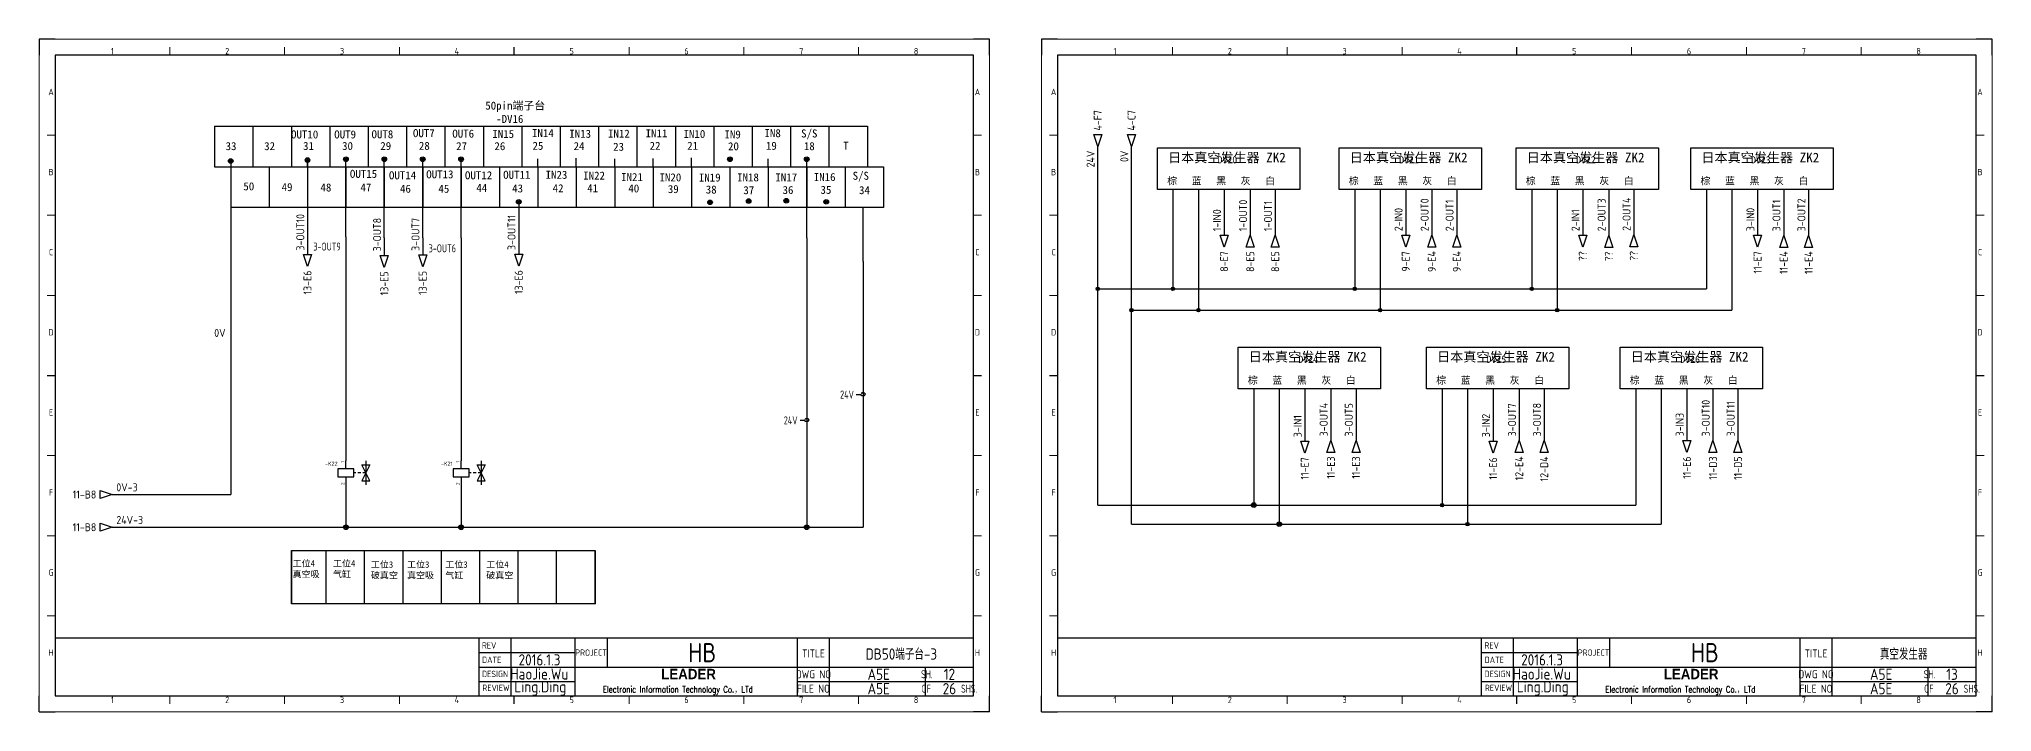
# Model space of a CAD drawing. Header units: millimetres. Extents: x -1699 to 15529, y -2130 to 61.
# Drawn here: x 5722 to 6943, y -2123 to -1703 of the extents above; entities that cross this region are included whole.
import ezdxf
from ezdxf.enums import TextEntityAlignment as Align

# ---------------------------------------------------------------- set-up
doc = ezdxf.new("R2010")
doc.units = ezdxf.units.MM
doc.header["$LTSCALE"] = 10
for name, color, linetype in [('AE_BOR', 1, 'Continuous'), ('SYMS', 7, 'Continuous'), ('TAGS', 51, 'Continuous'), ('TERMS', 123, 'Continuous'), ('WIRENO', 70, 'Continuous'), ('WIREREF', 61, 'Continuous'), ('WIREREF_DEST', 61, 'Continuous'), ('XREF', 7, 'Continuous'), ('YEL_14_THHN', 7, 'Continuous'), ('图框_标题栏属性', 1, 'Continuous'), ('图框_标题栏文字', 6, 'Continuous')]:
    doc.layers.add(name, color=color, linetype=linetype)
doc.styles.add('ACGBTS', font='ISOCP.SHX')
doc.styles.add('CCFS', font='', dxfattribs={"height": 0.7})
doc.styles.get("Standard").update_dxf_attribs({"font": 'simplex.shx', "width": 0.8, "height": 1.625, "bigfont": 'spec_bar.shx'})
doc.styles.add('sxj', font='', dxfattribs={"height": 5})
doc.styles.add('WD_IEC', font='ISOCP2.shx', dxfattribs={"height": 4, "bigfont": 'gbcbig.shx'})
doc.styles.add('工程字', font='gbenor.shx', dxfattribs={"bigfont": 'gbcbig.shx'})
doc.styles.get('CCFS').set_extended_font_data('SimSun')
doc.styles.get('sxj').set_extended_font_data('SimSun')

# ---------------------------------------------------------------- blocks, each defined once
blk = doc.blocks.new('Border')
for p, q in [((584, 410), (10, 410)), ((10, 410), (10, 10)), ((584, 10), (584, 410)), ((10, 10), (584, 10))]:
    blk.add_line(p, q)
at = {"layer": 'AE_BOR', "color": 1, "lineweight": 30}
for p, q in [((10, 420), (0, 420)), ((0, 420), (0, 410)), ((297, 410), (297, 415)), ((594, 420), (584, 420)), ((594, 410), (594, 420)), ((5, 210), (10, 210)), ((584, 210), (589, 210)), ((0, 0), (0, 10)), ((0, 0), (10, 0)), ((297, 5), (297, 10)), ((594, 0), (584, 0)), ((594, 0), (594, 10))]:
    blk.add_line(p, q, dxfattribs=at)
at = {"layer": 'AE_BOR', "color": 1, "lineweight": 15}
for p, q in [((0, 420), (594, 420)), ((0, 0), (0, 420)), ((81.75, 410), (81.75, 415)), ((153.5, 410), (153.5, 415)), ((225.25, 410), (225.25, 415)), ((368.75, 410), (368.75, 415)), ((440.5, 410), (440.5, 415)), ((512.25, 410), (512.25, 415)), ((594, 420), (594, 0)), ((10, 360), (5, 360)), ((589, 360), (584, 360)), ((10, 310), (5, 310)), ((589, 310), (584, 310)), ((10, 260), (5, 260)), ((589, 260), (584, 260)), ((10, 160), (5, 160)), ((589, 160), (584, 160)), ((10, 110), (5, 110)), ((589, 110), (584, 110)), ((10, 60), (5, 60)), ((589, 60), (584, 60)), ((594, 0), (0, 0)), ((81.75, 5), (81.75, 10)), ((153.5, 5), (153.5, 10)), ((225.25, 5), (225.25, 10)), ((368.75, 5), (368.75, 10)), ((440.5, 5), (440.5, 10)), ((512.25, 5), (512.25, 10))]:
    blk.add_line(p, q, dxfattribs=at)
at = {"layer": 'AE_BOR', "color": 1, "lineweight": 15, "style": 'ACGBTS'}
for s, p in [('1', (45.875, 412.5)), ('2', (117.625, 412.5)), ('3', (189.375, 412.5)), ('4', (261.125, 412.5)), ('5', (332.875, 412.5)), ('6', (404.625, 412.5)), ('7', (476.375, 412.5)), ('8', (548.125, 412.5)), ('A', (7.5, 387)), ('A', (586.5, 387)), ('B', (7.5, 337)), ('B', (586.5, 337)), ('C', (7.5, 287)), ('C', (586.5, 287)), ('D', (7.5, 237)), ('D', (586.5, 237)), ('E', (7.5, 187)), ('E', (586.5, 187)), ('F', (7.5, 137)), ('F', (586.5, 137)), ('G', (7.5, 87)), ('G', (586.5, 87)), ('H', (7.5, 37)), ('H', (586.5, 37)), ('1', (45.875, 7.5)), ('2', (117.625, 7.5)), ('3', (189.375, 7.5)), ('4', (261.125, 7.5)), ('5', (332.875, 7.5)), ('6', (404.625, 7.5)), ('7', (476.375, 7.5)), ('8', (548.125, 7.5))]:
    blk.add_text(s, height=4, dxfattribs=at).set_placement(p, align=Align.MIDDLE)
blk = doc.blocks.new('TITLE3')
for p, q in [((-309, 0), (-309, 36)), ((-309, 27), (-249, 27)), ((-289, 0), (-289, 36)), ((-249, 0), (-249, 36)), ((-249, 0), (-249, 36)), ((-249, 0), (-249, 36)), ((-229, 36), (-229, 27)), ((-229, 27), (-229, 18)), ((-110, 0), (-110, 36)), ((-90, 0), (-90, 36)), ((-309, 18), (-248, 18)), ((-249, 18), (0, 18)), ((-30, 0), (-30, 18)), ((-309, 9), (-249, 9)), ((-289, 4.2), (-289, 4.2)), ((-289, 4.2), (-289, 4.2)), ((-110, 9), (0, 9))]:
    blk.add_line(p, q)
blk.add_lwpolyline([(-309, 36), (-574, 36), (-574, 0), (-309, 0)], close=True)
blk.add_lwpolyline([(-309, 0), (0, 0), (0, 36), (-309, 36)])
at = {"insert": (-248, 16.9), "char_height": 5, "attachment_point": 1}
blk.add_mtext_dynamic_manual_height_columns('\\pi52.854;{\\fArial Black|b0|i0|c0|p34;\\H1.3x;LEADER\\Fsimplex,spec_bar|c134;\\H1.0769x; }\\P\\pi16.37;{\\H0.8x;Electronic Information Technology Co.\\fSimSun|b0|i0|c134|p2;，\\Fsimplex,spec_bar|c134;LTd}', width=138.015, gutter_width=8.12, heights=[69.9], dxfattribs=at)
at = {"layer": '图框_标题栏属性', "style": '工程字'}
for tag, height, p in [('版本', 7, (-271.2, 31.5)), ('日期', 7, (-271.2, 22.5)), ('项目', 12, (-169.5, 27)), ('名称', 7, (-45.2, 26.5)), ('制图', 7, (-271.3, 13.7)), ('文件', 7, (-59.3, 13.5)), ('页数', 7, (-16.3, 13.5)), ('审核', 7, (-270.7, 4.7)), ('图号', 7, (-59.3, 4.5)), ('总数', 7, (-16.3, 4.5))]:
    blk.add_attdef(tag, text='', height=height, dxfattribs=at).set_placement(p, align=Align.MIDDLE)
at = {"layer": '图框_标题栏文字', "style": '工程字'}
for s, height, p in [('REV', 4, (-302.7, 31.5)), ('DATE', 4, (-301.1, 22.5)), ('PROJECT', 4, (-239, 27)), ('TITLE', 5, (-100, 26.5)), ('DESIGN', 4, (-299, 13.7)), ('DWG NO', 5, (-100, 13.5)), ('REVIEW', 4, (-298.4, 5)), ('FILE NO', 5, (-100, 4.5))]:
    blk.add_text(s, height=height, dxfattribs=at).set_placement(p, align=Align.MIDDLE_CENTER)
at = {"layer": '图框_标题栏文字', "style": '工程字', "width": 0.8}
for s, p in [('SH.            ', (-15, 13.5)), ('OF        SHS.', (-15, 4.5))]:
    blk.add_text(s, height=5, dxfattribs=at).set_placement(p, align=Align.MIDDLE_CENTER)
blk = doc.blocks.new('*U253')
blk.add_line((0, 12.7), (0, -12.7))
blk = doc.blocks.new('*U254')
at = {"color": 0, "linetype": 'ByBlock', "lineweight": -2, "transparency": 16777216}
for p in [(-408, 0), (-384, 0), (-360, 0), (-336, 0), (-312, 0), (-288, 0), (-264, 0), (-240, 0), (-216, 0), (-192, 0), (-168, 0), (-144, 0), (-120, 0), (-96, 0), (-72, 0), (-48, 0), (-24, 0), (0, 0)]:
    blk.add_blockref('*U253', p, dxfattribs=at)
blk = doc.blocks.new('*U255')
blk.add_line((0, 12.7), (0, -12.7))
blk = doc.blocks.new('*U256')
at = {"color": 0, "linetype": 'ByBlock', "lineweight": -2, "transparency": 16777216}
for p in [(-408, 0), (-384, 0), (-360, 0), (-336, 0), (-312, 0), (-288, 0), (-264, 0), (-240, 0), (-216, 0), (-192, 0), (-168, 0), (-144, 0), (-120, 0), (-96, 0), (-72, 0), (-48, 0), (-24, 0), (0, 0)]:
    blk.add_blockref('*U255', p, dxfattribs=at)
blk = doc.blocks.new('WDDOT')
for radius in [0.72, 0.449, 0.223]:
    blk.add_circle((0, 0), radius)
blk = doc.blocks.new('HA1D3')
blk.add_lwpolyline([(0, 0), (-3.75, -1.25), (-3.75, 1.25)], close=True)
at = {"style": 'WD_IEC'}
blk.add_attdef('XREF', text='', height=2.5, dxfattribs=at).set_placement((-5, 0), align=Align.MIDDLE_RIGHT)
at = {"style": 'WD_IEC', "flags": 1}
blk.add_attdef('SIGCODE', text='', height=1, dxfattribs=at).set_placement((-2.5, 1.8), align=Align.RIGHT)
at = {"style": 'WD_IEC'}
for tag, p, height, flags in [('X1TERM01', (0, 0), 0.32, 1), ('WIRENO', (1.25, 1), 2.5, 8)]:
    blk.add_attdef(tag, p, '', height=height, dxfattribs=dict(at, flags=flags))
blk.add_attdef('DESC1', text='', height=2.5, dxfattribs=at).set_placement((1.25, -1), align=Align.TOP_LEFT)
blk = doc.blocks.new('WD_WNV')
at = {"linetype": 'Continuous', "style": 'WD_IEC', "width": 0.8}
blk.add_attdef('WIRENO', text='', height=2.5, dxfattribs=at).set_placement((-1.6, 0), align=Align.MIDDLE_RIGHT)
at = {"style": 'WD_IEC', "flags": 1}
for tag, p in [('W08USER', (-1, 0.375)), ('W04USER', (-1, 0.875)), ('W05USER', (-1, 0.75)), ('W09USER', (-1, 0.25)), ('W03USER', (-1, 1)), ('W06USER', (-1, 0.625)), ('W07USER', (-1, 0.5)), ('W02USER', (-1, 1.125)), ('W01USER', (-1, 1.25)), ('W10USER', (-1, 0.125))]:
    blk.add_attdef(tag, text='', height=0.08, dxfattribs=at).set_placement(p, align=Align.CENTER)
blk = doc.blocks.new('HA1S4')
blk.add_lwpolyline([(0, -3.75), (-1.25, 0), (1.25, 0)], close=True)
at = {"style": 'WD_IEC', "flags": 8}
blk.add_attdef('WIRENO', (-1, 1.25), '', height=2.5, rotation=90, dxfattribs=at)
at = {"style": 'WD_IEC'}
blk.add_attdef('DESC1', text='', height=2.5, rotation=90, dxfattribs=at).set_placement((1, 1.25), align=Align.TOP_LEFT)
at = {"style": 'WD_IEC', "flags": 1}
blk.add_attdef('X2TERM01', (0, 0), '', height=0.32, dxfattribs=at)
blk.add_attdef('SIGCODE', text='', height=1, dxfattribs=at).set_placement((-2.5, -3.2), align=Align.RIGHT)
at = {"style": 'WD_IEC'}
blk.add_attdef('XREF', text='', height=2.5, rotation=90, dxfattribs=at).set_placement((0, -5), align=Align.MIDDLE_RIGHT)
blk = doc.blocks.new('HA1D4')
blk.add_lwpolyline([(0, 0), (1.25, -3.75), (-1.25, -3.75)], close=True)
at = {"style": 'WD_IEC', "flags": 8}
blk.add_attdef('WIRENO', (-1, 1.25), '', height=2.5, rotation=90, dxfattribs=at)
at = {"style": 'WD_IEC'}
blk.add_attdef('DESC1', text='', height=2.5, rotation=90, dxfattribs=at).set_placement((1, 1.25), align=Align.TOP_LEFT)
at = {"style": 'WD_IEC', "flags": 1}
blk.add_attdef('X2TERM01', (0, 0), '', height=0.32, dxfattribs=at)
blk.add_attdef('SIGCODE', text='', height=1, dxfattribs=at).set_placement((-2.5, -3.2), align=Align.RIGHT)
at = {"style": 'WD_IEC'}
blk.add_attdef('XREF', text='', height=2.5, rotation=90, dxfattribs=at).set_placement((0, -5), align=Align.MIDDLE_RIGHT)
blk = doc.blocks.new('VSV1')
for p, q in [((0, 2.5), (0, 7.5)), ((6.2, 0), (5, 0)), ((9.4, 0), (7.5, 0)), ((12.5, 0), (10, 5)), ((10, 5), (15, 5)), ((12.5, 0), (10, -5)), ((12.5, 0), (10.6, 0)), ((12.5, 7.5), (12.5, -7.5)), ((15, 5), (12.5, 0)), ((15, -5), (12.5, 0)), ((0, -2.5), (0, -7.5)), ((10, -5), (15, -5))]:
    blk.add_line(p, q)
blk.add_lwpolyline([(-5, 2.5), (-5, -2.5), (5, -2.5), (5, 2.5)], close=True)
at = {"style": 'WD_IEC'}
for tag, p in [('INST', (-5.2, 11.5)), ('TAG1', (-5.2, 4.5)), ('LOC', (-5.2, 8)), ('DESC2', (-5.2, -10.3)), ('DESC3', (-5.2, -13.8)), ('DESC1', (-5.2, -6.8))]:
    blk.add_attdef(tag, text='', height=2.5, dxfattribs=at).set_placement(p, align=Align.RIGHT)
at = {"style": 'WD_IEC', "flags": 9}
for tag, p in [('MFG', (-6, 1)), ('CAT', (-6, -1.5))]:
    blk.add_attdef(tag, text='', height=1.5, dxfattribs=at).set_placement(p, align=Align.RIGHT)
at = {"style": 'WD_IEC', "flags": 1}
for tag, p, height in [('X4LINK', (-5, 0), 0.32), ('X2TERM01', (0, 7.5), 0.32), ('X1LINK', (12.5, 0), 0.32), ('X8TERM02', (0, -7.5), 0.32), ('ASSYCODE', (1, -4), 1), ('FAMILY', (1, -5.5), 1), ('CATDESC', (1, -7), 1)]:
    blk.add_attdef(tag, p, '', height=height, dxfattribs=at)
at = {"style": 'WD_IEC'}
blk.add_attdef('TERM01', text='', height=2, rotation=90, dxfattribs=at).set_placement((-1, 7.5), align=Align.RIGHT)
blk.add_attdef('TERM02', (-1, -7.5), '', height=2, rotation=90, dxfattribs=at)
at = {"lineweight": 9, "style": 'WD_IEC'}
for tag, p in [('NO', (-5.5, -16.5)), ('NC', (-5.5, -20))]:
    blk.add_attdef(tag, text='', height=2.5, dxfattribs=at).set_placement(p, align=Align.TOP_RIGHT)
for tag, p in [('XREFNO', (-4, -16.5)), ('XREFNC', (-4, -20)), ('WDTAGALT', (-3.9, -23.1))]:
    blk.add_attdef(tag, text='', height=2.5, dxfattribs=at).set_placement(p, align=Align.TOP_LEFT)
blk = doc.blocks.new('HA1D2')
blk.add_lwpolyline([(0, 0), (-1.25, 3.75), (1.25, 3.75)], close=True)
at = {"style": 'WD_IEC'}
blk.add_attdef('XREF', text='', height=2.5, rotation=90, dxfattribs=at).set_placement((0, 5), align=Align.MIDDLE_LEFT)
at = {"style": 'WD_IEC', "flags": 1}
blk.add_attdef('SIGCODE', text='', height=1, dxfattribs=at).set_placement((-2.5, 1.8), align=Align.RIGHT)
blk.add_attdef('X8TERM01', (0, 0), '', height=0.32, dxfattribs=at)
at = {"style": 'WD_IEC', "flags": 8}
blk.add_attdef('WIRENO', text='', height=2.5, rotation=90, dxfattribs=at).set_placement((-1, -1.25), align=Align.RIGHT)
at = {"style": 'WD_IEC'}
blk.add_attdef('DESC1', text='', height=2.5, rotation=90, dxfattribs=at).set_placement((1, -1.25), align=Align.TOP_RIGHT)
blk = doc.blocks.new('*U292')
at = {"layer": 'SYMS'}
blk.add_line((0, -16.7), (0, 16.7), dxfattribs=at)
blk = doc.blocks.new('*U293')
at = {"layer": 'SYMS', "color": 0, "linetype": 'ByBlock', "lineweight": -2, "transparency": 16777216}
for p in [(0, 0), (24, 0), (48, 0), (72, 0), (96, 0), (120, 0), (144, 0), (168, 0)]:
    blk.add_blockref('*U292', p, dxfattribs=at)

msp = doc.modelspace()

# ---------------------------------------------------------------- linework, layer by layer
for p, q in [((5831.7, -1757.2), (6239.7, -1757.2)), ((5831.7, -1782.6), (6239.7, -1782.6)), ((5841.8, -1782.6), (6249.8, -1782.6)), ((5841.8, -1807.9), (6249.8, -1807.9))]:
    msp.add_line(p, q)
at = {"layer": 'SYMS'}
for p, q in [((5841.8, -1779), (5841.8, -1822)), ((5889.8, -1782.6), (5889.8, -1778.4)), ((5889.8, -1778.4), (5889.8, -1825.5)), ((5913.8, -1826.4), (5913.8, -1777.9)), ((5937.8, -1826.9), (5937.8, -1777.9)), ((5961.8, -1826.9), (5961.8, -1777.9)), ((5985.8, -1826.9), (5985.8, -1777.9)), ((6033.8, -1782.6), (6033.8, -1777.6)), ((6057.8, -1782.6), (6057.8, -1777.3)), ((6081.8, -1782.6), (6081.8, -1777.7)), ((6105.8, -1782.6), (6105.8, -1777.5)), ((6129.8, -1782.6), (6129.8, -1777)), ((6177.8, -1782.6), (6177.8, -1777.6)), ((6201.8, -1826.9), (6201.8, -1777.9)), ((6021.8, -1804.5), (6021.8, -1826.6)), ((6237.1, -1841.7), (6237.1, -1807.9)), ((5879.7, -2022.2), (5879.7, -2055.5))]:
    msp.add_line(p, q, dxfattribs=at)
at = {"layer": 'SYMS', "color": 2}
msp.add_line((5841.8, -1822), (5841.8, -1987.2), dxfattribs=at)
at = {"layer": 'SYMS'}
for points in [[(6421, -1770.7), (6510, -1770.7), (6510, -1796.8), (6421, -1796.8)], [(6534.5, -1770.7), (6623.5, -1770.7), (6623.5, -1796.8), (6534.5, -1796.8)], [(6645.1, -1770.7), (6734.1, -1770.7), (6734.1, -1796.8), (6645.1, -1796.8)], [(6754.3, -1770.7), (6843.4, -1770.7), (6843.4, -1796.8), (6754.3, -1796.8)], [(6471.4, -1895.2), (6560.4, -1895.2), (6560.4, -1921.2), (6471.4, -1921.2)], [(6589.1, -1895.2), (6678.1, -1895.2), (6678.1, -1921.2), (6589.1, -1921.2)], [(6710.1, -1895.2), (6799.2, -1895.2), (6799.2, -1921.2), (6710.1, -1921.2)], [(5879.7, -2022.2), (6069.5, -2022.2), (6069.5, -2055.5), (5879.7, -2055.5)]]:
    msp.add_lwpolyline(points, close=True, dxfattribs=at)
at = {"layer": 'WIRENO'}
for points in [[(6232.8, -1924.8), (6235.5, -1924.7), (6236.3, -1925.4), (6237.9, -1925.4), (6238.6, -1924.6), (6237.8, -1923.8), (6236.2, -1923.8), (6235.9, -1924.3)], [(6197.6, -1940.8), (6200.2, -1940.7), (6201, -1941.5), (6202.6, -1941.4), (6203.4, -1940.6), (6202.6, -1939.9), (6201, -1939.9), (6200.6, -1940.3)]]:
    msp.add_lwpolyline(points, dxfattribs=at)
at = {"layer": 'YEL_14_THHN'}
for p, q in [((6383.7, -1993.8), (6383.7, -1770)), ((6404.8, -2005.7), (6404.8, -1770)), ((6430.7, -1796.8), (6430.7, -1858.8)), ((6446.6, -1796.8), (6446.6, -1872.1)), ((6462.7, -1796.8), (6462.7, -1825.3)), ((6479, -1796.8), (6479, -1825.3)), ((6494.6, -1796.8), (6494.6, -1825.3)), ((6544.3, -1796.8), (6544.3, -1858.8)), ((6560.1, -1796.8), (6560.1, -1872.1)), ((6576.2, -1796.8), (6576.2, -1825.3)), ((6592.5, -1796.8), (6592.5, -1825.3)), ((6608.1, -1796.8), (6608.1, -1825.3)), ((6654.9, -1796.8), (6654.9, -1858.8)), ((6670.8, -1796.8), (6670.8, -1872.1)), ((6686.8, -1796.8), (6686.8, -1825.3)), ((6703.1, -1796.8), (6703.1, -1825.4)), ((6718.7, -1796.8), (6718.7, -1825.1)), ((6764.1, -1796.8), (6764.1, -1858.8)), ((6780, -1796.8), (6780, -1872.1)), ((6796.1, -1796.8), (6796.1, -1825.3)), ((6812.4, -1796.8), (6812.4, -1825.4)), ((6828, -1796.8), (6828, -1825.4)), ((5889.8, -1825.5), (5889.8, -1837.4)), ((5913.8, -1826.4), (5913.8, -1966.2)), ((5937.8, -1826.9), (5937.8, -1837.9)), ((5961.8, -1826.9), (5961.8, -1837.6)), ((5985.8, -1826.9), (5985.8, -1966.2)), ((6021.8, -1826.6), (6021.8, -1837.1)), ((6201.8, -1826.9), (6201.9, -2007.6)), ((6237.1, -1841.7), (6237.1, -2007.6)), ((6383.7, -1858.8), (6764.1, -1858.8)), ((6404.8, -1872.1), (6780, -1872.1)), ((6481.2, -1921.2), (6481.2, -1993.8)), ((6497.1, -1921.2), (6497.1, -2005.7)), ((6513.1, -1921.2), (6513.1, -1953.9)), ((6529.4, -1921.2), (6529.4, -1953.4)), ((6545.1, -1921.2), (6545.1, -1953.4)), ((6598.9, -1921.2), (6598.9, -1993.8)), ((6614.8, -1921.2), (6614.8, -2005.7)), ((6630.8, -1921.2), (6630.8, -1953.9)), ((6647.1, -1921.2), (6647.1, -1953.4)), ((6662.7, -1921.2), (6662.7, -1953.4)), ((6719.9, -1921.2), (6719.9, -1993.8)), ((6735.8, -1921.2), (6735.8, -2005.7)), ((6751.9, -1921.2), (6751.9, -1953.4)), ((6768.2, -1921.2), (6768.2, -1953.4)), ((6783.8, -1921.2), (6783.8, -1953.4)), ((5767.8, -1987.2), (5841.8, -1987.2)), ((5913.8, -1981.2), (5913.8, -2007.6)), ((5985.8, -1981.2), (5985.8, -2007.6)), ((6383.7, -1993.8), (6719.9, -1993.8)), ((5767.8, -2007.6), (6237.1, -2007.6)), ((6404.8, -2005.7), (6735.8, -2005.7))]:
    msp.add_line(p, q, dxfattribs=at)

# ---------------------------------------------------------------- block references
for name, p in [('*U254', (6239.7, -1769.9)), ('*U256', (6249.8, -1795.3))]:
    msp.add_blockref(name, p)
ref = msp.add_blockref('TITLE3', (6306, -2112.9))
ref.add_attrib('总数', '26', dxfattribs={"layer": '图框_标题栏属性', "height": 7, "style": '工程字'}).set_placement((6291, -2108.4), align=Align.MIDDLE)
ref.add_attrib('页数', '12', dxfattribs={"layer": '图框_标题栏属性', "height": 7, "style": '工程字'}).set_placement((6291, -2099.4), align=Align.MIDDLE)
ref.add_attrib('文件', 'A5E', dxfattribs={"layer": '图框_标题栏属性', "height": 7, "style": '工程字'}).set_placement((6246.8, -2099.4), align=Align.MIDDLE)
ref.add_attrib('图号', 'A5E', dxfattribs={"layer": '图框_标题栏属性', "height": 7, "style": '工程字'}).set_placement((6246.8, -2108.4), align=Align.MIDDLE)
ref.add_attrib('名称', 'DB50端子台-3', dxfattribs={"layer": '图框_标题栏属性', "height": 7, "style": '工程字'}).set_placement((6260.9, -2086.4), align=Align.MIDDLE)
ref.add_attrib('项目', 'HB', dxfattribs={"layer": '图框_标题栏属性', "height": 12, "style": '工程字'}).set_placement((6136.5, -2085.9), align=Align.MIDDLE)
ref.add_attrib('审核', 'Ling.Ding', dxfattribs={"layer": '图框_标题栏属性', "height": 7, "style": '工程字'}).set_placement((6035.3, -2108.2), align=Align.MIDDLE)
ref.add_attrib('制图', 'HaoJie.Wu', dxfattribs={"layer": '图框_标题栏属性', "height": 7, "style": '工程字'}).set_placement((6034.7, -2099.2), align=Align.MIDDLE)
ref.add_attrib('日期', '2016.1.3', dxfattribs={"layer": '图框_标题栏属性', "height": 7, "style": '工程字'}).set_placement((6034.8, -2090.4), align=Align.MIDDLE)
ref = msp.add_blockref('TITLE3', (6932.6, -2112.9))
ref.add_attrib('总数', '26', dxfattribs={"layer": '图框_标题栏属性', "height": 7, "style": '工程字'}).set_placement((6917.6, -2108.4), align=Align.MIDDLE)
ref.add_attrib('页数', '13', dxfattribs={"layer": '图框_标题栏属性', "height": 7, "style": '工程字'}).set_placement((6917.6, -2099.4), align=Align.MIDDLE)
ref.add_attrib('文件', 'A5E', dxfattribs={"layer": '图框_标题栏属性', "height": 7, "style": '工程字'}).set_placement((6873.3, -2099.4), align=Align.MIDDLE)
ref.add_attrib('图号', 'A5E', dxfattribs={"layer": '图框_标题栏属性', "height": 7, "style": '工程字'}).set_placement((6873.3, -2108.4), align=Align.MIDDLE)
ref.add_attrib('名称', '真空发生器', dxfattribs={"layer": '图框_标题栏属性', "height": 7, "style": '工程字'}).set_placement((6887.4, -2086.4), align=Align.MIDDLE)
ref.add_attrib('项目', 'HB', dxfattribs={"layer": '图框_标题栏属性', "height": 12, "style": '工程字'}).set_placement((6763.1, -2085.9), align=Align.MIDDLE)
ref.add_attrib('审核', 'Ling.Ding', dxfattribs={"layer": '图框_标题栏属性', "height": 7, "style": '工程字'}).set_placement((6661.8, -2108.2), align=Align.MIDDLE)
ref.add_attrib('制图', 'HaoJie.Wu', dxfattribs={"layer": '图框_标题栏属性', "height": 7, "style": '工程字'}).set_placement((6661.2, -2099.2), align=Align.MIDDLE)
ref.add_attrib('日期', '2016.1.3', dxfattribs={"layer": '图框_标题栏属性', "height": 7, "style": '工程字'}).set_placement((6661.4, -2090.4), align=Align.MIDDLE)
at = {"layer": 'AE_BOR'}
for p in [(5722, -2122.9), (6348.6, -2122.9)]:
    msp.add_blockref('Border', p, dxfattribs=at)
at = {"layer": 'SYMS'}
ref = msp.add_blockref('HA1D2', (6383.7, -1770), dxfattribs=dict(at, xscale=2, yscale=2, zscale=2))
ref.add_attrib('XREF', '4-F7', dxfattribs={"layer": 'XREF', "height": 5, "rotation": 90, "style": 'WD_IEC'}).set_placement((6383.7, -1760), align=Align.MIDDLE_LEFT)
ref.add_attrib('WIRENO', '24V', dxfattribs={"layer": 'WIREREF_DEST', "height": 5, "rotation": 90, "style": 'WD_IEC', "flags": 8}).set_placement((6381.7, -1772.5), align=Align.RIGHT)
ref = msp.add_blockref('HA1D2', (6404.8, -1770), dxfattribs=dict(at, xscale=2, yscale=2, zscale=2))
ref.add_attrib('XREF', '4-C7', dxfattribs={"layer": 'XREF', "height": 5, "rotation": 90, "style": 'WD_IEC'}).set_placement((6404.8, -1760), align=Align.MIDDLE_LEFT)
ref.add_attrib('WIRENO', '0V', dxfattribs={"layer": 'WIREREF_DEST', "height": 5, "rotation": 90, "style": 'WD_IEC', "flags": 8}).set_placement((6402.8, -1772.5), align=Align.RIGHT)
for p, xscale, yscale, zscale in [((5841.8, -1779), 2, 2, 2), ((5889.8, -1778.4), 2, 2, 2), ((5913.8, -1777.9), 2, 2, 2), ((5937.8, -1777.9), 2, 2, 2), ((5961.8, -1777.9), 2, 2, 2), ((5985.8, -1777.9), 2, 2, 2), ((6153.8, -1777.9), 2, 2, 2), ((6201.8, -1777.9), 2, 2, 2), ((6021.8, -1804.5), 2, 2, 2), ((6141.4, -1804.8), 2, 2, 2), ((6165.5, -1804), 2, 2, 2), ((6189, -1803.8), 2, 2, 2), ((6214, -1804.5), 2, 2, 2), ((6383.7, -1858.8), 1.5, 1.5, 1.5), ((6430.7, -1858.8), 1.5, 1.5, 1.5), ((6544.3, -1858.8), 1.5, 1.5, 1.5), ((6654.9, -1858.8), 1.5, 1.5, 1.5), ((6404.8, -1872.1), 1.5, 1.5, 1.5), ((6446.6, -1872.1), 1.5, 1.5, 1.5), ((6560.1, -1872.1), 1.5, 1.5, 1.5), ((6670.8, -1872.1), 1.5, 1.5, 1.5), ((6481.2, -1993.8), 2, 2, 2), ((6598.9, -1993.8), 1.5, 1.5, 1.5), ((5913.8, -2007.6), 2, 2, 2), ((5985.8, -2007.6), 2, 2, 2), ((6201.8, -2007.6), 2, 2, 2), ((6497.1, -2005.7), 2, 2, 2), ((6614.8, -2005.7), 1.5, 1.5, 1.5)]:
    msp.add_blockref('WDDOT', p, dxfattribs=dict(at, xscale=xscale, yscale=yscale, zscale=zscale))
ref = msp.add_blockref('HA1D4', (6479, -1825.3), dxfattribs=dict(at, xscale=2, yscale=2, zscale=2))
ref.add_attrib('XREF', '8-E5', dxfattribs={"layer": 'XREF', "height": 5, "rotation": 90, "style": 'WD_IEC'}).set_placement((6479, -1835.3), align=Align.MIDDLE_RIGHT)
ref.add_attrib('WIRENO', '1-OUT0', (6477, -1822.8), dxfattribs={"layer": 'WIREREF_DEST', "height": 5, "rotation": 90, "style": 'WD_IEC', "flags": 8})
ref = msp.add_blockref('HA1D4', (6494.6, -1825.3), dxfattribs=dict(at, xscale=2, yscale=2, zscale=2))
ref.add_attrib('XREF', '8-E5', dxfattribs={"layer": 'XREF', "height": 5, "rotation": 90, "style": 'WD_IEC'}).set_placement((6494.6, -1835.3), align=Align.MIDDLE_RIGHT)
ref.add_attrib('WIRENO', '1-OUT1', (6492.6, -1822.8), dxfattribs={"layer": 'WIREREF_DEST', "height": 5, "rotation": 90, "style": 'WD_IEC', "flags": 8})
ref = msp.add_blockref('HA1D4', (6592.5, -1825.3), dxfattribs=dict(at, xscale=2, yscale=2, zscale=2))
ref.add_attrib('XREF', '9-E4', dxfattribs={"layer": 'XREF', "height": 5, "rotation": 90, "style": 'WD_IEC'}).set_placement((6592.5, -1835.3), align=Align.MIDDLE_RIGHT)
ref.add_attrib('WIRENO', '2-OUT0', (6590.5, -1822.8), dxfattribs={"layer": 'WIREREF_DEST', "height": 5, "rotation": 90, "style": 'WD_IEC', "flags": 8})
ref = msp.add_blockref('HA1D4', (6608.1, -1825.3), dxfattribs=dict(at, xscale=2, yscale=2, zscale=2))
ref.add_attrib('XREF', '9-E4', dxfattribs={"layer": 'XREF', "height": 5, "rotation": 90, "style": 'WD_IEC'}).set_placement((6608.1, -1835.3), align=Align.MIDDLE_RIGHT)
ref.add_attrib('WIRENO', '2-OUT1', (6606.1, -1822.8), dxfattribs={"layer": 'WIREREF_DEST', "height": 5, "rotation": 90, "style": 'WD_IEC', "flags": 8})
ref = msp.add_blockref('HA1D4', (6703.1, -1825.4), dxfattribs=dict(at, xscale=2, yscale=2, zscale=2))
ref.add_attrib('XREF', '??', dxfattribs={"layer": 'XREF', "height": 5, "rotation": 90, "style": 'WD_IEC'}).set_placement((6703.1, -1835.4), align=Align.MIDDLE_RIGHT)
ref.add_attrib('WIRENO', '2-OUT3', (6701.1, -1822.9), dxfattribs={"layer": 'WIREREF_DEST', "height": 5, "rotation": 90, "style": 'WD_IEC', "flags": 8})
ref = msp.add_blockref('HA1D4', (6718.7, -1825.1), dxfattribs=dict(at, xscale=2, yscale=2, zscale=2))
ref.add_attrib('XREF', '??', dxfattribs={"layer": 'XREF', "height": 5, "rotation": 90, "style": 'WD_IEC'}).set_placement((6718.7, -1835.1), align=Align.MIDDLE_RIGHT)
ref.add_attrib('WIRENO', '2-OUT4', (6716.7, -1822.6), dxfattribs={"layer": 'WIREREF_DEST', "height": 5, "rotation": 90, "style": 'WD_IEC', "flags": 8})
ref = msp.add_blockref('HA1D4', (6812.4, -1825.4), dxfattribs=dict(at, xscale=2, yscale=2, zscale=2))
ref.add_attrib('XREF', '11-E4', dxfattribs={"layer": 'XREF', "height": 5, "rotation": 90, "style": 'WD_IEC'}).set_placement((6812.4, -1835.4), align=Align.MIDDLE_RIGHT)
ref.add_attrib('WIRENO', '3-OUT1', (6810.4, -1822.9), dxfattribs={"layer": 'WIREREF_DEST', "height": 5, "rotation": 90, "style": 'WD_IEC', "flags": 8})
ref = msp.add_blockref('HA1D4', (6828, -1825.4), dxfattribs=dict(at, xscale=2, yscale=2, zscale=2))
ref.add_attrib('XREF', '11-E4', dxfattribs={"layer": 'XREF', "height": 5, "rotation": 90, "style": 'WD_IEC'}).set_placement((6828, -1835.4), align=Align.MIDDLE_RIGHT)
ref.add_attrib('WIRENO', '3-OUT2', (6826, -1822.9), dxfattribs={"layer": 'WIREREF_DEST', "height": 5, "rotation": 90, "style": 'WD_IEC', "flags": 8})
ref = msp.add_blockref('HA1S4', (5889.8, -1837.4), dxfattribs=dict(at, xscale=2, yscale=2, zscale=2))
ref.add_attrib('XREF', '13-E6', dxfattribs={"layer": 'XREF', "height": 5, "rotation": 90, "style": 'WD_IEC'}).set_placement((5889.8, -1847.4), align=Align.MIDDLE_RIGHT)
ref.add_attrib('WIRENO', '3-OUT10', (5887.8, -1834.9), dxfattribs={"layer": 'WIREREF', "height": 5, "rotation": 90, "style": 'WD_IEC', "flags": 8})
ref = msp.add_blockref('HA1S4', (5937.8, -1837.9), dxfattribs=dict(at, xscale=2, yscale=2, zscale=2))
ref.add_attrib('XREF', '13-E5', dxfattribs={"layer": 'XREF', "height": 5, "rotation": 90, "style": 'WD_IEC'}).set_placement((5937.8, -1847.9), align=Align.MIDDLE_RIGHT)
ref.add_attrib('WIRENO', '3-OUT8', (5935.8, -1835.4), dxfattribs={"layer": 'WIREREF', "height": 5, "rotation": 90, "style": 'WD_IEC', "flags": 8})
ref = msp.add_blockref('HA1S4', (5961.8, -1837.6), dxfattribs=dict(at, xscale=2, yscale=2, zscale=2))
ref.add_attrib('XREF', '13-E5', dxfattribs={"layer": 'XREF', "height": 5, "rotation": 90, "style": 'WD_IEC'}).set_placement((5961.8, -1847.6), align=Align.MIDDLE_RIGHT)
ref.add_attrib('WIRENO', '3-OUT7', (5959.8, -1835.1), dxfattribs={"layer": 'WIREREF', "height": 5, "rotation": 90, "style": 'WD_IEC', "flags": 8})
ref = msp.add_blockref('HA1S4', (6021.8, -1837.1), dxfattribs=dict(at, xscale=2, yscale=2, zscale=2))
ref.add_attrib('XREF', '13-E6', dxfattribs={"layer": 'XREF', "height": 5, "rotation": 90, "style": 'WD_IEC'}).set_placement((6021.8, -1847.1), align=Align.MIDDLE_RIGHT)
ref.add_attrib('WIRENO', '3-OUT11', (6019.8, -1834.6), dxfattribs={"layer": 'WIREREF', "height": 5, "rotation": 90, "style": 'WD_IEC', "flags": 8})
ref = msp.add_blockref('HA1S4', (6462.7, -1825.3), dxfattribs=dict(at, xscale=2, yscale=2, zscale=2))
ref.add_attrib('XREF', '8-E7', dxfattribs={"layer": 'XREF', "height": 5, "rotation": 90, "style": 'WD_IEC'}).set_placement((6462.7, -1835.3), align=Align.MIDDLE_RIGHT)
ref.add_attrib('WIRENO', '1-IN0', (6460.7, -1822.8), dxfattribs={"layer": 'WIREREF', "height": 5, "rotation": 90, "style": 'WD_IEC', "flags": 8})
ref = msp.add_blockref('HA1S4', (6576.2, -1825.3), dxfattribs=dict(at, xscale=2, yscale=2, zscale=2))
ref.add_attrib('XREF', '9-E7', dxfattribs={"layer": 'XREF', "height": 5, "rotation": 90, "style": 'WD_IEC'}).set_placement((6576.2, -1835.3), align=Align.MIDDLE_RIGHT)
ref.add_attrib('WIRENO', '2-IN0', (6574.2, -1822.8), dxfattribs={"layer": 'WIREREF', "height": 5, "rotation": 90, "style": 'WD_IEC', "flags": 8})
ref = msp.add_blockref('HA1S4', (6686.8, -1825.3), dxfattribs=dict(at, xscale=2, yscale=2, zscale=2))
ref.add_attrib('XREF', '??', dxfattribs={"layer": 'XREF', "height": 5, "rotation": 90, "style": 'WD_IEC'}).set_placement((6686.8, -1835.3), align=Align.MIDDLE_RIGHT)
ref.add_attrib('WIRENO', '2-IN1', (6684.8, -1822.8), dxfattribs={"layer": 'WIREREF', "height": 5, "rotation": 90, "style": 'WD_IEC', "flags": 8})
ref = msp.add_blockref('HA1S4', (6796.1, -1825.3), dxfattribs=dict(at, xscale=2, yscale=2, zscale=2))
ref.add_attrib('XREF', '11-E7', dxfattribs={"layer": 'XREF', "height": 5, "rotation": 90, "style": 'WD_IEC'}).set_placement((6796.1, -1835.3), align=Align.MIDDLE_RIGHT)
ref.add_attrib('WIRENO', '3-IN0', (6794.1, -1822.8), dxfattribs={"layer": 'WIREREF', "height": 5, "rotation": 90, "style": 'WD_IEC', "flags": 8})
ref = msp.add_blockref('HA1D4', (6768.2, -1953.4), dxfattribs=dict(at, xscale=2, yscale=2, zscale=2))
ref.add_attrib('XREF', '11-D3', dxfattribs={"layer": 'XREF', "height": 5, "rotation": 90, "style": 'WD_IEC'}).set_placement((6768.2, -1963.4), align=Align.MIDDLE_RIGHT)
ref.add_attrib('WIRENO', '3-OUT10', (6766.2, -1950.9), dxfattribs={"layer": 'WIREREF_DEST', "height": 5, "rotation": 90, "style": 'WD_IEC', "flags": 8})
ref = msp.add_blockref('HA1S4', (6513.1, -1953.9), dxfattribs=dict(at, xscale=2, yscale=2, zscale=2))
ref.add_attrib('XREF', '11-E7', dxfattribs={"layer": 'XREF', "height": 5, "rotation": 90, "style": 'WD_IEC'}).set_placement((6513.1, -1963.9), align=Align.MIDDLE_RIGHT)
ref.add_attrib('WIRENO', '3-IN1', (6511.1, -1951.4), dxfattribs={"layer": 'WIREREF', "height": 5, "rotation": 90, "style": 'WD_IEC', "flags": 8})
ref = msp.add_blockref('HA1D4', (6529.4, -1953.4), dxfattribs=dict(at, xscale=2, yscale=2, zscale=2))
ref.add_attrib('XREF', '11-E3', dxfattribs={"layer": 'XREF', "height": 5, "rotation": 90, "style": 'WD_IEC'}).set_placement((6529.4, -1963.4), align=Align.MIDDLE_RIGHT)
ref.add_attrib('WIRENO', '3-OUT4', (6527.4, -1950.9), dxfattribs={"layer": 'WIREREF_DEST', "height": 5, "rotation": 90, "style": 'WD_IEC', "flags": 8})
ref = msp.add_blockref('HA1D4', (6545.1, -1953.4), dxfattribs=dict(at, xscale=2, yscale=2, zscale=2))
ref.add_attrib('XREF', '11-E3', dxfattribs={"layer": 'XREF', "height": 5, "rotation": 90, "style": 'WD_IEC'}).set_placement((6545.1, -1963.4), align=Align.MIDDLE_RIGHT)
ref.add_attrib('WIRENO', '3-OUT5', (6543.1, -1950.9), dxfattribs={"layer": 'WIREREF_DEST', "height": 5, "rotation": 90, "style": 'WD_IEC', "flags": 8})
ref = msp.add_blockref('HA1S4', (6630.8, -1953.9), dxfattribs=dict(at, xscale=2, yscale=2, zscale=2))
ref.add_attrib('XREF', '11-E6', dxfattribs={"layer": 'XREF', "height": 5, "rotation": 90, "style": 'WD_IEC'}).set_placement((6630.8, -1963.9), align=Align.MIDDLE_RIGHT)
ref.add_attrib('WIRENO', '3-IN2', (6628.8, -1951.4), dxfattribs={"layer": 'WIREREF', "height": 5, "rotation": 90, "style": 'WD_IEC', "flags": 8})
ref = msp.add_blockref('HA1D4', (6647.1, -1953.4), dxfattribs=dict(at, xscale=2, yscale=2, zscale=2))
ref.add_attrib('XREF', '12-E4', dxfattribs={"layer": 'XREF', "height": 5, "rotation": 90, "style": 'WD_IEC'}).set_placement((6647.1, -1963.4), align=Align.MIDDLE_RIGHT)
ref.add_attrib('WIRENO', '3-OUT7', (6645.1, -1950.9), dxfattribs={"layer": 'WIREREF_DEST', "height": 5, "rotation": 90, "style": 'WD_IEC', "flags": 8})
ref = msp.add_blockref('HA1D4', (6662.7, -1953.4), dxfattribs=dict(at, xscale=2, yscale=2, zscale=2))
ref.add_attrib('XREF', '12-D4', dxfattribs={"layer": 'XREF', "height": 5, "rotation": 90, "style": 'WD_IEC'}).set_placement((6662.7, -1963.4), align=Align.MIDDLE_RIGHT)
ref.add_attrib('WIRENO', '3-OUT8', (6660.7, -1950.9), dxfattribs={"layer": 'WIREREF_DEST', "height": 5, "rotation": 90, "style": 'WD_IEC', "flags": 8})
ref = msp.add_blockref('HA1S4', (6751.9, -1953.4), dxfattribs=dict(at, xscale=2, yscale=2, zscale=2))
ref.add_attrib('XREF', '11-E6', dxfattribs={"layer": 'XREF', "height": 5, "rotation": 90, "style": 'WD_IEC'}).set_placement((6751.9, -1963.4), align=Align.MIDDLE_RIGHT)
ref.add_attrib('WIRENO', '3-IN3', (6749.9, -1950.9), dxfattribs={"layer": 'WIREREF', "height": 5, "rotation": 90, "style": 'WD_IEC', "flags": 8})
ref = msp.add_blockref('HA1D4', (6783.8, -1953.4), dxfattribs=dict(at, xscale=2, yscale=2, zscale=2))
ref.add_attrib('XREF', '11-D5', dxfattribs={"layer": 'XREF', "height": 5, "rotation": 90, "style": 'WD_IEC'}).set_placement((6783.8, -1963.4), align=Align.MIDDLE_RIGHT)
ref.add_attrib('WIRENO', '3-OUT11', (6781.8, -1950.9), dxfattribs={"layer": 'WIREREF_DEST', "height": 5, "rotation": 90, "style": 'WD_IEC', "flags": 8})
ref = msp.add_blockref('VSV1', (5913.8, -1973.7), dxfattribs=at)
ref.add_attrib('TERM02', '2', (5912.8, -1981.2), dxfattribs={"layer": 'TERMS', "height": 2, "rotation": 90, "style": 'WD_IEC'})
ref.add_attrib('TERM01', '1', dxfattribs={"layer": 'TERMS', "height": 2, "rotation": 90, "style": 'WD_IEC'}).set_placement((5912.8, -1966.2), align=Align.RIGHT)
ref.add_attrib('TAG1', '-K22', dxfattribs={"layer": 'TAGS', "height": 2.5, "style": 'WD_IEC'}).set_placement((5908.6, -1969.2), align=Align.RIGHT)
ref = msp.add_blockref('VSV1', (5985.8, -1973.7), dxfattribs=at)
ref.add_attrib('TERM02', '2', (5984.8, -1981.2), dxfattribs={"layer": 'TERMS', "height": 2, "rotation": 90, "style": 'WD_IEC'})
ref.add_attrib('TERM01', '1', dxfattribs={"layer": 'TERMS', "height": 2, "rotation": 90, "style": 'WD_IEC'}).set_placement((5984.8, -1966.2), align=Align.RIGHT)
ref.add_attrib('TAG1', '-K21', dxfattribs={"layer": 'TAGS', "height": 2.5, "style": 'WD_IEC'}).set_placement((5980.6, -1969.2), align=Align.RIGHT)
ref = msp.add_blockref('HA1D3', (5767.8, -1987.2), dxfattribs=dict(at, xscale=2, yscale=2, zscale=2))
ref.add_attrib('XREF', '11-B8', dxfattribs={"layer": 'XREF', "height": 5, "style": 'WD_IEC'}).set_placement((5757.8, -1987.2), align=Align.MIDDLE_RIGHT)
ref.add_attrib('WIRENO', '0V-3', (5770.3, -1985.2), dxfattribs={"layer": 'WIREREF_DEST', "height": 5, "style": 'WD_IEC', "flags": 8})
ref = msp.add_blockref('HA1D3', (5767.8, -2007.6), dxfattribs=dict(at, xscale=2, yscale=2, zscale=2))
ref.add_attrib('XREF', '11-B8', dxfattribs={"layer": 'XREF', "height": 5, "style": 'WD_IEC'}).set_placement((5757.8, -2007.6), align=Align.MIDDLE_RIGHT)
ref.add_attrib('WIRENO', '24V-3', (5770.3, -2005.6), dxfattribs={"layer": 'WIREREF_DEST', "height": 5, "style": 'WD_IEC', "flags": 8})
msp.add_blockref('*U293', (5901.5, -2038.9), dxfattribs=at)
at = {"layer": 'WIRENO'}
ref = msp.add_blockref('WD_WNV', (5913.8, -1832.4), dxfattribs=dict(at, xscale=2, yscale=2, zscale=2))
ref.add_attrib('WIRENO', '3-OUT9', dxfattribs={"linetype": 'Continuous', "height": 5, "style": 'WD_IEC', "width": 0.8}).set_placement((5910.6, -1832.4), align=Align.MIDDLE_RIGHT)
ref = msp.add_blockref('WD_WNV', (5985.8, -1833.5), dxfattribs=dict(at, xscale=2, yscale=2, zscale=2))
ref.add_attrib('WIRENO', '3-OUT6', dxfattribs={"linetype": 'Continuous', "height": 5, "style": 'WD_IEC', "width": 0.8}).set_placement((5982.6, -1833.5), align=Align.MIDDLE_RIGHT)
ref = msp.add_blockref('WD_WNV', (5841.8, -1847.9), dxfattribs=dict(at, xscale=2, yscale=2, zscale=2))
ref.add_attrib('WIRENO', '0V', dxfattribs={"linetype": 'Continuous', "height": 5, "style": 'WD_IEC'}).set_placement((5838.6, -1886.3), align=Align.MIDDLE_RIGHT)
ref = msp.add_blockref('WD_WNV', (6237.1, -1924.6), dxfattribs=dict(at, xscale=2, yscale=2, zscale=2))
ref.add_attrib('WIRENO', '24V', dxfattribs={"linetype": 'Continuous', "height": 5, "style": 'WD_IEC', "width": 0.8}).set_placement((6231.3, -1924.8), align=Align.MIDDLE_RIGHT)
ref = msp.add_blockref('WD_WNV', (6201.8, -1940.7), dxfattribs=dict(at, xscale=2, yscale=2, zscale=2))
ref.add_attrib('WIRENO', '24V', dxfattribs={"linetype": 'Continuous', "height": 5, "style": 'WD_IEC', "width": 0.8}).set_placement((6196.1, -1940.9), align=Align.MIDDLE_RIGHT)

# ---------------------------------------------------------------- texts
at = {"attachment_point": 1}
for s, width, gutter_width, insert, char_height, style in [('50pin端子台\\P  -DV16', 47.429, 25, (6000.9, -1741.9), 5, 'sxj'), ('33', 11.541, 3.5, (5838.6, -1767.2), 5, 'CCFS'), ('32', 11.541, 3.5, (5862.7, -1767.2), 5, 'CCFS'), ('OUT10', 11.541, 3.5, (5879.5, -1759.9), 5, 'CCFS'), ('31', 11.541, 3.5, (5887, -1767.1), 5, 'CCFS'), ('OUT9', 11.541, 3.5, (5906.5, -1759.9), 5, 'CCFS'), ('30', 11.541, 3.5, (5911.4, -1767.1), 5, 'CCFS'), ('OUT8', 11.541, 3.5, (5929.8, -1759.8), 5, 'CCFS'), ('29', 11.541, 3.5, (5935.3, -1767.1), 5, 'CCFS'), ('OUT7', 11.541, 3.5, (5955.7, -1759.1), 5, 'CCFS'), ('28', 11.541, 3.5, (5959.4, -1767), 5, 'CCFS'), ('OUT6', 11.541, 3.5, (5980.3, -1759.4), 5, 'CCFS'), ('27', 11.541, 3.5, (5982.7, -1767.2), 5, 'CCFS'), ('IN15', 11.541, 3.5, (6005.3, -1759.6), 5, 'CCFS'), ('26', 11.541, 3.5, (6006.6, -1767.2), 5, 'CCFS'), ('IN14', 11.541, 3.5, (6030.1, -1759.1), 5, 'CCFS'), ('25', 11.541, 3.5, (6030.4, -1767), 5, 'CCFS'), ('IN13', 11.541, 3.5, (6053.4, -1759.5), 5, 'CCFS'), ('24', 11.541, 3.5, (6056.1, -1767.2), 5, 'CCFS'), ('IN12', 11.541, 3.5, (6077.6, -1759.4), 5, 'CCFS'), ('23', 11.541, 3.5, (6080.8, -1767.6), 5, 'CCFS'), ('IN11', 11.541, 3.5, (6101.1, -1759.2), 5, 'CCFS'), ('22', 11.541, 3.5, (6103.6, -1767), 5, 'CCFS'), ('IN10', 11.541, 3.5, (6124.8, -1759.6), 5, 'CCFS'), ('21', 11.541, 3.5, (6127.1, -1767), 5, 'CCFS'), ('IN9', 11.541, 3.5, (6150.4, -1759.9), 5, 'CCFS'), ('20', 11.541, 3.5, (6152.6, -1767.3), 5, 'CCFS'), ('IN8', 11.541, 3.5, (6175.4, -1759.1), 5, 'CCFS'), ('19', 11.541, 3.5, (6176.3, -1767), 5, 'CCFS'), ('S/S', 11.541, 3.5, (6198.3, -1759.3), 5, 'CCFS'), ('18', 11.541, 3.5, (6200, -1767.2), 5, 'CCFS'), ('T', 11.541, 3.5, (6224.6, -1767), 5, 'CCFS'), ('日本真空发生器 ZK2', 172.779, 1, (6427.6, -1773.8), 6, 'CCFS'), ('{\\H1.8x;  DV20}', 2.5, 25, (6458.6, -1776), 2.5, 'sxj'), ('日本真空发生器 ZK2', 172.779, 1, (6541.2, -1773.8), 6, 'CCFS'), ('{\\H1.8x;  DV21}', 2.5, 25, (6572.1, -1776), 2.5, 'sxj'), ('日本真空发生器 ZK2', 172.779, 1, (6651.8, -1773.8), 6, 'CCFS'), ('{\\H1.8x;  DV22}', 2.5, 25, (6682.7, -1776), 2.5, 'sxj'), ('日本真空发生器 ZK2', 172.779, 1, (6761, -1773.8), 6, 'CCFS'), ('{\\H1.8x;  DV23}', 2.5, 25, (6792, -1776), 2.5, 'sxj'), ('50', 11.541, 3.5, (5849.7, -1792.3), 5, 'CCFS'), ('49', 11.541, 3.5, (5873.6, -1792.8), 5, 'CCFS'), ('48', 11.541, 3.5, (5897.9, -1793), 5, 'CCFS'), ('OUT15', 11.541, 3.5, (5916.3, -1784.5), 5, 'CCFS'), ('47', 11.541, 3.5, (5922.9, -1793), 5, 'CCFS'), ('OUT14', 11.541, 3.5, (5940.7, -1785.4), 5, 'CCFS'), ('46', 11.541, 3.5, (5947.6, -1793.8), 5, 'CCFS'), ('OUT13', 11.541, 3.5, (5964, -1784.8), 5, 'CCFS'), ('45', 11.541, 3.5, (5971.6, -1793.8), 5, 'CCFS'), ('OUT12', 11.541, 3.5, (5988.2, -1785.4), 5, 'CCFS'), ('44', 11.541, 3.5, (5995.3, -1793.3), 5, 'CCFS'), ('OUT11', 11.541, 3.5, (6012.1, -1785.1), 5, 'CCFS'), ('43', 11.541, 3.5, (6017.7, -1793.6), 5, 'CCFS'), ('IN23', 11.541, 3.5, (6038.6, -1785.1), 5, 'CCFS'), ('42', 11.541, 3.5, (6043, -1793.5), 5, 'CCFS'), ('IN22', 11.541, 3.5, (6062.1, -1785.6), 5, 'CCFS'), ('41', 11.541, 3.5, (6064.6, -1793.5), 5, 'CCFS'), ('IN21', 11.541, 3.5, (6085.8, -1786.5), 5, 'CCFS'), ('40', 11.541, 3.5, (6090.3, -1793.6), 5, 'CCFS'), ('IN20', 11.541, 3.5, (6109.8, -1786.7), 5, 'CCFS'), ('39', 11.541, 3.5, (6115, -1794), 5, 'CCFS'), ('IN19', 11.541, 3.5, (6134.4, -1786.8), 5, 'CCFS'), ('IN18', 11.541, 3.5, (6158.3, -1786.7), 5, 'CCFS'), ('IN17', 11.541, 3.5, (6182.2, -1786.7), 5, 'CCFS'), ('IN16', 11.541, 3.5, (6206.2, -1786.5), 5, 'CCFS'), ('S/S', 11.541, 3.5, (6230.5, -1785.7), 5, 'CCFS'), ('{\\H1.8x;  棕   蓝   黑   灰   白}', 168.788, 25, (6421, -1789.1), 2.5, 'sxj'), ('{\\H1.8x;  棕   蓝   黑   灰   白}', 168.788, 25, (6534.5, -1789.1), 2.5, 'sxj'), ('{\\H1.8x;  棕   蓝   黑   灰   白}', 168.788, 25, (6645.1, -1789.1), 2.5, 'sxj'), ('{\\H1.8x;  棕   蓝   黑   灰   白}', 168.788, 25, (6754.3, -1789.1), 2.5, 'sxj'), ('38', 11.541, 3.5, (6138.7, -1794.3), 5, 'CCFS'), ('37', 11.541, 3.5, (6162.2, -1794.7), 5, 'CCFS'), ('36', 11.541, 3.5, (6186.7, -1794.6), 5, 'CCFS'), ('35', 11.541, 3.5, (6210.4, -1794.5), 5, 'CCFS'), ('34', 11.541, 3.5, (6234.5, -1794.7), 5, 'CCFS'), ('日本真空发生器 ZK2', 172.779, 1, (6478.1, -1898.2), 6, 'CCFS'), ('{\\H1.8x;  DV24}', 2.5, 25, (6509.1, -1900.5), 2.5, 'sxj'), ('日本真空发生器 ZK2', 172.779, 1, (6595.8, -1898.2), 6, 'CCFS'), ('{\\H1.8x;  DV25}', 2.5, 25, (6626.7, -1900.5), 2.5, 'sxj'), ('日本真空发生器 ZK2', 172.779, 1, (6716.8, -1898.2), 6, 'CCFS'), ('{\\H1.8x;  DV26}', 2.5, 25, (6747.8, -1900.5), 2.5, 'sxj'), ('{\\H1.8x;  棕   蓝   黑   灰   白}', 168.788, 25, (6471.4, -1913.6), 2.5, 'sxj'), ('{\\H1.8x;  棕   蓝   黑   灰   白}', 168.788, 25, (6589.1, -1913.6), 2.5, 'sxj'), ('{\\H1.8x;  棕   蓝   黑   灰   白}', 168.788, 25, (6710.1, -1913.6), 2.5, 'sxj')]:
    msp.add_mtext_dynamic_manual_height_columns(s, width=width, gutter_width=gutter_width, heights=[0], dxfattribs=dict(at, insert=insert, char_height=char_height, style=style))
at = {"layer": 'SYMS', "char_height": 4.02, "attachment_point": 1, "style": 'CCFS'}
for s, insert in [('\\P工位4真空吸', (5880.5, -2021.5)), ('\\P工位4气缸', (5905.7, -2021.5)), ('\\P工位3破真空', (5929.4, -2022.2)), ('\\P工位3真空吸', (5952, -2022.2)), ('\\P工位3气缸', (5975.9, -2022.2)), ('\\P工位4破真空', (6001.5, -2022.2))]:
    msp.add_mtext_dynamic_manual_height_columns(s, width=17.312, gutter_width=0, heights=[28.1], dxfattribs=dict(at, insert=insert))

doc.saveas('drawing.dxf')
